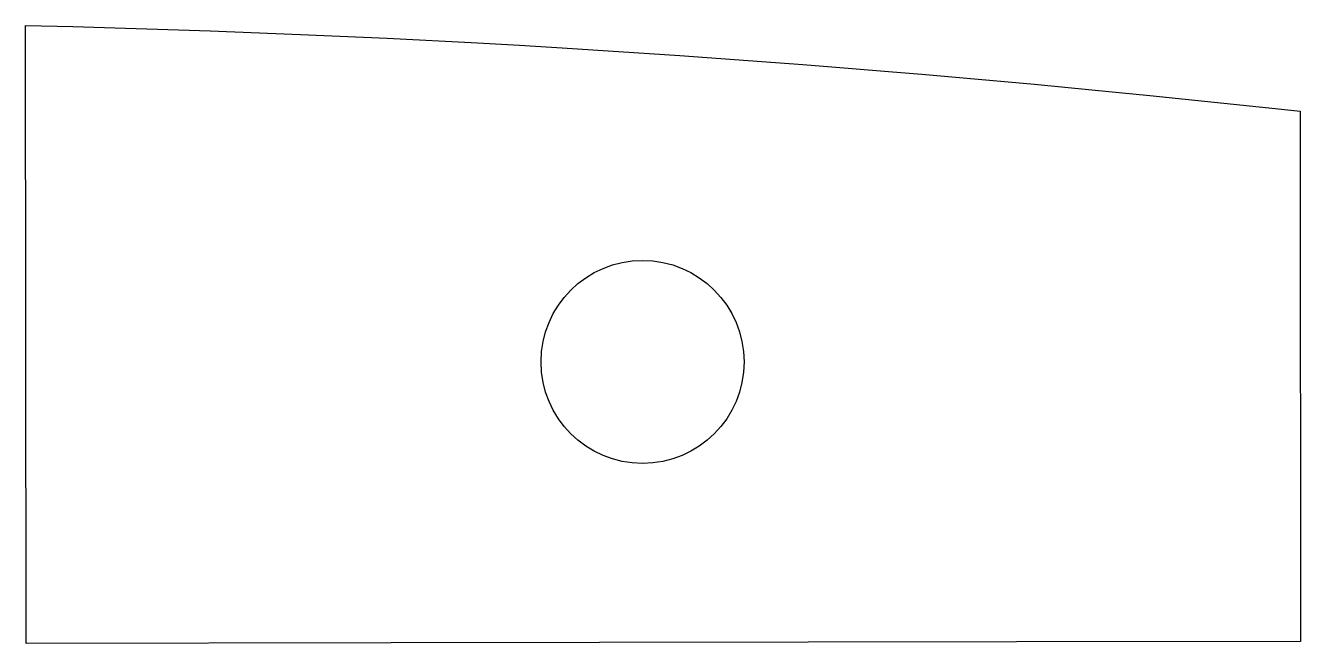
# Model space of a CAD drawing. Header units: millimetres. Extents: x 0 to 31.4, y 0 to 15.2.
import ezdxf

# ---------------------------------------------------------------- set-up
doc = ezdxf.new("R2010")
doc.units = ezdxf.units.MM
doc.layers.add('CUT', color=1, linetype='Continuous')

msp = doc.modelspace()

# ---------------------------------------------------------------- linework, layer by layer
at = {"layer": 'CUT'}
msp.add_lwpolyline([(6.776, 14.998), (8.913, 14.902), (11.133, 14.788), (12.17, 14.729), (13.221, 14.667), (16.122, 14.479), (19.15, 14.257), (20.265, 14.168), (21.364, 14.078), (22.084, 14.017), (24.86, 13.769), (26.269, 13.636), (27.704, 13.496), (30.631, 13.193), (31.402, 13.108), (31.402, 12.275), (31.413, 0.052), (24.416, 0.039), (9.005, 0.016), (0.013, 0), (0.013, 0.035), (0, 15.217), (1.165, 15.189), (4.548, 15.084)], close=True, dxfattribs=at)
msp.add_circle((15.202, 6.933), 2.5, dxfattribs=at)

doc.saveas('drawing.dxf')
